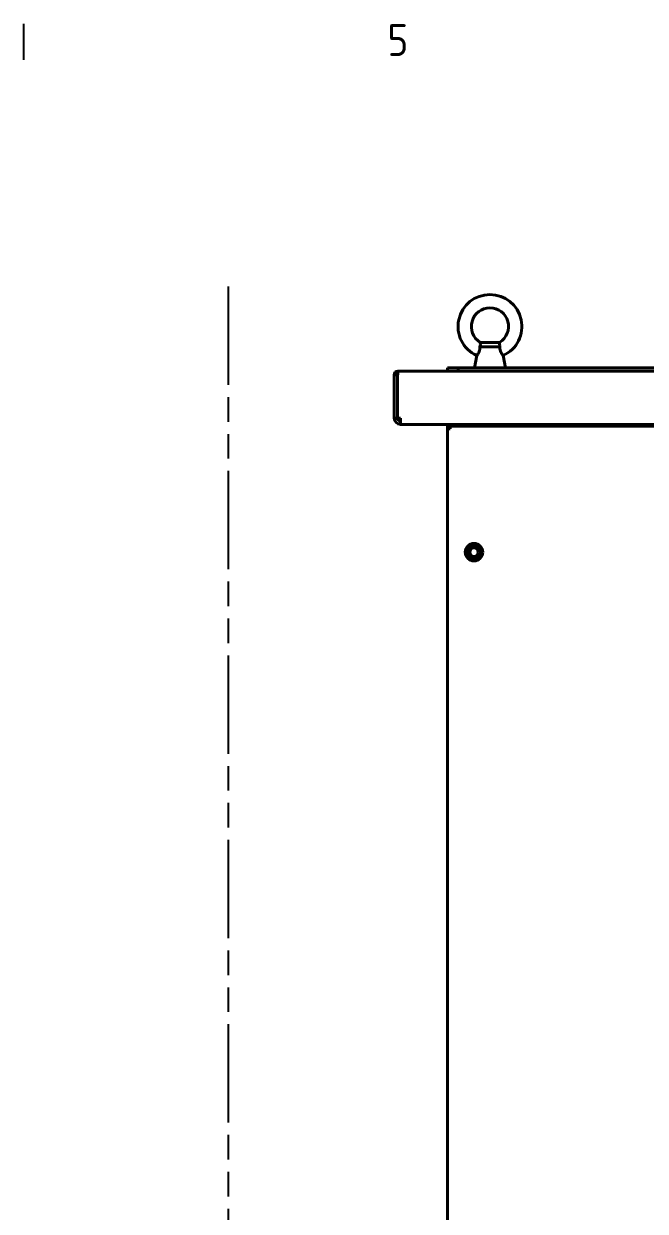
# Model space of a CAD drawing. Header units: millimetres. Extents: x 0 to 51860, y 0 to 5940.
# Drawn here: x 4906 to 5490, y 4659 to 5774 of the extents above; entities that cross this region are included whole.
import ezdxf

# ---------------------------------------------------------------- set-up
doc = ezdxf.new("R2010")
doc.units = ezdxf.units.MM
doc.header["$LTSCALE"] = 10
doc.linetypes.add('DOUBLE_DASH_CHAIN', pattern=[1.2403, 0.6614, -0.0827, 0.1654, -0.0827, 0.1654, -0.0827])
doc.layers.get('0').update_dxf_attribs({"color": 3, "lineweight": 25})
for name, color, linetype, lineweight in [('가시적인 것(ISO)', 3, 'Continuous', 40), ('경계(ISO)', 7, 'Continuous', 25), ('스케치 형상(ISO)', 3, 'Continuous', 25)]:
    doc.layers.add(name, color=color, linetype=linetype, lineweight=lineweight)
doc.styles.add('문자 텍스트_PSTEK_POSCO', font='isocp.shx')

# ---------------------------------------------------------------- blocks, each defined once
blk = doc.blocks.new('경계 Default Border')
at = {"layer": '경계(ISO)'}
blk.add_line((490.58, 574), (490.58, 577.4), dxfattribs=at)
at = {"layer": '경계(ISO)', "color": 2, "insert": (524.77, 574.37), "char_height": 3, "attachment_point": 7, "style": '문자 텍스트_PSTEK_POSCO'}
blk.add_mtext('5', dxfattribs=at)

msp = doc.modelspace()

# ---------------------------------------------------------------- linework, layer by layer
at = {"layer": '가시적인 것(ISO)'}
for p, q in [((5334.6714, 5470.6332), (5353.364, 5470.6332)), ((5334.9352, 5474.6747), (5353.1002, 5474.6747)), ((5331.6075, 5462.3204), (5329.5467, 5450.6332)), ((5356.4279, 5462.3204), (5358.4887, 5450.6332)), ((5254.0177, 5444.1332), (5254.0177, 5403.6332)), ((5257.0177, 5444.1332), (5254.0177, 5444.1332)), ((5257.0177, 5444.1332), (5257.0177, 5403.6332)), ((5257.0884, 5444.1332), (5257.5177, 5444.1332)), ((5257.0884, 5403.6332), (5257.0884, 5444.1332)), ((5257.5177, 5447.6332), (5257.5177, 5444.1332)), ((5257.5177, 5447.6332), (6750.5177, 5447.6332)), ((5314.0177, 5450.6332), (5304.0177, 5450.6332)), ((5304.0177, 5450.6332), (5304.0177, 5447.6332)), ((5314.0177, 5447.6332), (5314.0177, 5450.6332)), ((6144.0177, 5450.6332), (5314.0177, 5450.6332)), ((5254.0177, 5403.6332), (5257.0177, 5403.6332)), ((5257.0884, 5403.6332), (5260.0177, 5403.6332)), ((5260.0177, 5403.6332), (5260.0177, 5397.6332)), ((6748.0177, 5397.6332), (5260.0177, 5397.6332)), ((5304.0177, 5397.6332), (5304.0177, 5394.0625)), ((5304.0177, 5394.0625), (5304.0177, 5393.6332)), ((5306.0177, 5394.0625), (5304.0177, 5394.0625)), ((5306.5177, 5393.6332), (5304.0177, 5393.6332)), ((5304.0177, 3851.6332), (5304.0177, 5393.6332)), ((5306.0177, 5393.6332), (5306.0177, 5394.0625)), ((5306.5177, 5396.1332), (5306.0884, 5396.1332)), ((5306.0884, 5394.1332), (5306.0884, 5396.1332)), ((5306.5177, 5394.1332), (5306.0884, 5394.1332)), ((5306.5177, 5396.1332), (5306.5177, 5393.6332)), ((5306.5177, 5396.1332), (6151.5177, 5396.1332))]:
    msp.add_line(p, q, dxfattribs=at)
for radius in [8.25, 6.25, 4.25, 4.2, 4]:
    msp.add_circle((5329.0177, 5277.6332), radius, dxfattribs=at)
for centre, radius, start, end in [((5344.0177, 5489.6332), 30, 294.4358823, 245.5641177), ((5344.0177, 5489.6332), 17.5, 301.2653201, 238.7346799), ((5257.5177, 5444.1332), 3.5, 90, 180), ((5257.5177, 5444.1332), 0.5, 90, 180), ((5260.0177, 5403.6332), 6, 180, 270), ((5260.0177, 5403.6332), 3, 180, 270)]:
    msp.add_arc(centre, radius, start, end, dxfattribs=at)
for points, knots in [([(5334.6714, 5470.6332), (5334.6992, 5469.8691), (5334.6612, 5469.0648), (5334.3947, 5467.5335), (5334.194, 5466.8417), (5333.6831, 5465.5434), (5333.3849, 5464.9614), (5332.7641, 5463.8967), (5332.4486, 5463.4389), (5331.9375, 5462.7346), (5331.7496, 5462.4989), (5331.626, 5462.3434), (5331.6077, 5462.3203), (5331.6077, 5462.3203)], [0, 0, 0, 0, 0.24691501, 0.24691501, 0.466182162, 0.466182162, 0.683929103, 0.683929103, 0.924446877, 0.924446877, 1.170144129, 1.170144129, 1.274161163, 1.274161163, 1.274161163, 1.274161163]), ([(5334.9352, 5474.6747), (5334.9391, 5474.636), (5334.945, 5474.578), (5334.9771, 5474.1605), (5335.0013, 5473.7921), (5335.0026, 5472.9761), (5334.9877, 5472.5561), (5334.8896, 5471.6431), (5334.8057, 5471.1488), (5334.6714, 5470.6332)], [0.7404860579, 0.7404860579, 0.7404860579, 0.7404860579, 0.9125915634, 0.9125915634, 1.1316523367, 1.1316523367, 1.3065871575, 1.3065871575, 1.4816267015, 1.4816267015, 1.4816267015, 1.4816267015]), ([(5353.364, 5470.6332), (5353.1862, 5471.3157), (5353.0975, 5471.9613), (5353.015, 5473.1877), (5353.0355, 5473.7523), (5353.077, 5474.4431), (5353.0962, 5474.631), (5353.1, 5474.6724), (5353.1002, 5474.6738), (5353.1002, 5474.6747)], [0, 0, 0, 0, 0.2314173135, 0.2314173135, 0.499637318, 0.499637318, 0.7143467922, 0.7143467922, 0.7404860579, 0.7404860579, 0.7404860579, 0.7404860579]), ([(5356.4277, 5462.3203), (5356.4277, 5462.3202), (5356.3973, 5462.3584), (5356.2294, 5462.5707), (5356.0292, 5462.8248), (5355.4967, 5463.569), (5355.1652, 5464.0604), (5354.5191, 5465.2111), (5354.2117, 5465.8482), (5353.7329, 5467.2008), (5353.5635, 5467.8791), (5353.3646, 5469.2783), (5353.3399, 5469.9716), (5353.364, 5470.6332)], [1.274161163, 1.274161163, 1.274161163, 1.274161163, 1.407949279, 1.407949279, 1.646360142, 1.646360142, 1.892608462, 1.892608462, 2.122490871, 2.122490871, 2.33429974, 2.33429974, 2.547994382, 2.547994382, 2.547994382, 2.547994382])]:
    msp.add_open_spline(points, degree=3, knots=knots, dxfattribs=at)
for points in [[(5306.0177, 5394.0625), (5306.0177, 5393.9194), (5306.0326, 5393.7763), (5306.061, 5393.6332)], [(5306.0884, 5394.1332), (5306.2315, 5394.1332), (5306.3746, 5394.1183), (5306.5177, 5394.0899)]]:
    msp.add_open_spline(points, degree=3, dxfattribs=at)
at = {"layer": '스케치 형상(ISO)', "color": 6, "linetype": 'DOUBLE_DASH_CHAIN', "ltscale": 13.968339}
msp.add_line((5097.9072, 5527.1834), (5097.9072, 1542.4493), dxfattribs=at)

# ---------------------------------------------------------------- block references
at = {"xscale": 10, "yscale": 10, "zscale": 10}
msp.add_blockref('경계 Default Border', (0, 0), dxfattribs=at)

doc.saveas('drawing.dxf')
